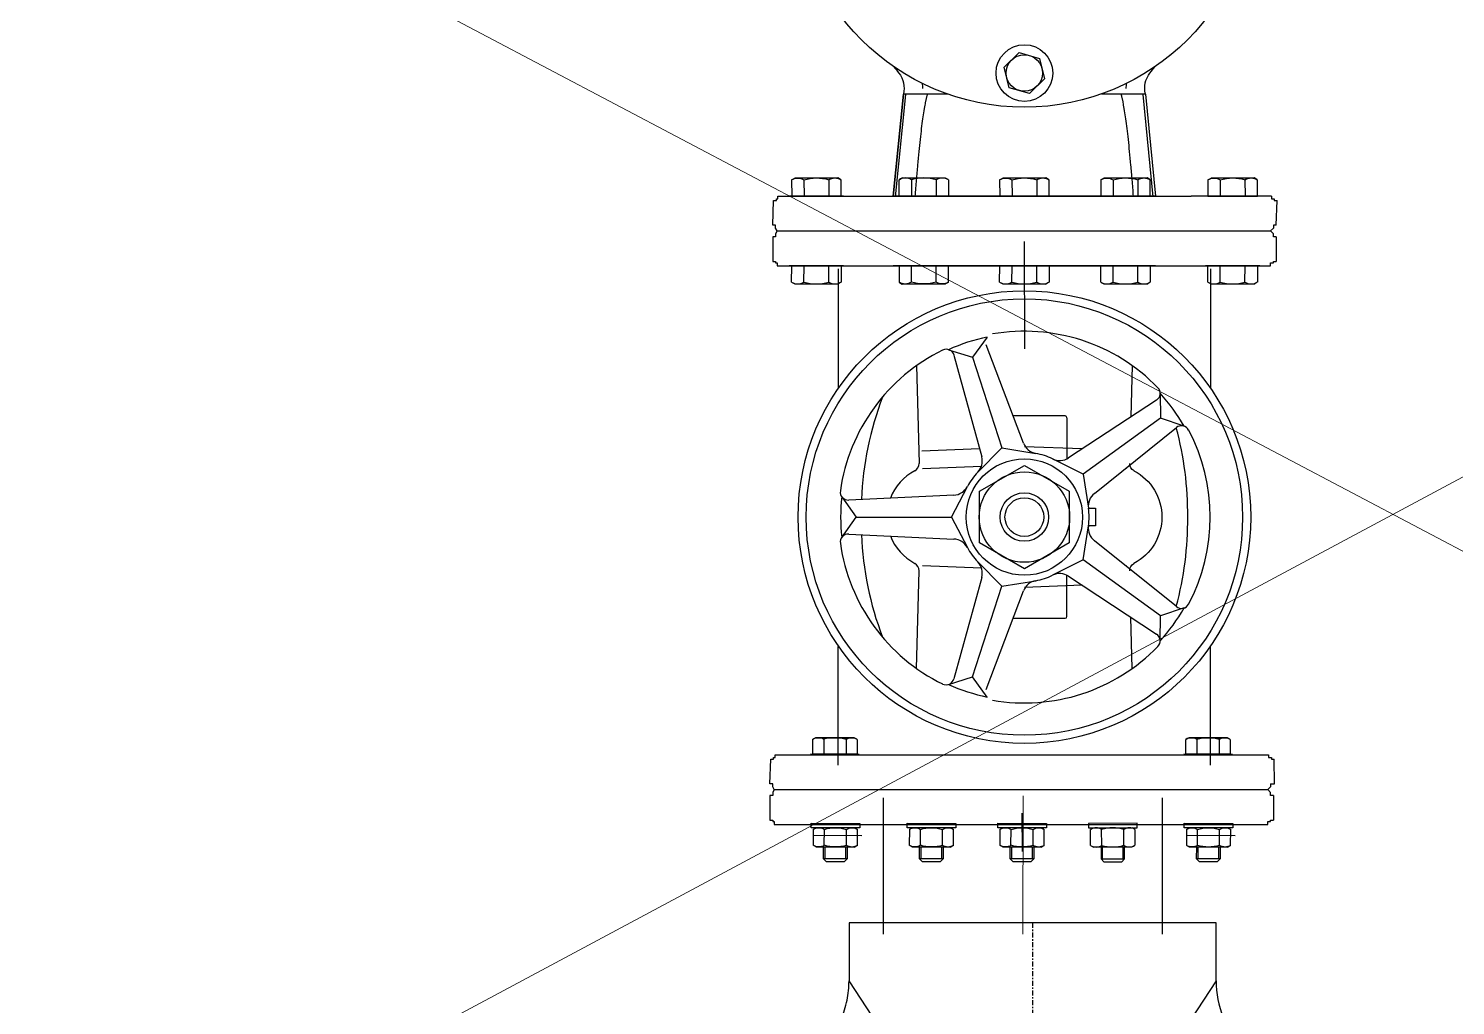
# Model space of a CAD drawing. Header units: millimetres. Extents: x -294625 to 2136527, y -251383 to 128331.
# Drawn here: x 1134692 to 1135276, y -217002 to -216602 of the extents above; entities that cross this region are included whole.
import ezdxf

# ---------------------------------------------------------------- set-up
doc = ezdxf.new("R2010")
doc.units = ezdxf.units.MM
doc.linetypes.add('CENTER', pattern=[3, 1.5, -0.5, 0.5, -0.5])
for name, color, linetype, lineweight in [('0-2', 253, 'Continuous', 18), ('ICE-BP', 4, 'Continuous', 25), ('N3-NOTE', 11, 'Continuous', 13)]:
    doc.layers.add(name, color=color, linetype=linetype, lineweight=lineweight)
doc.layers.add('H-N-FITTING-35', color=2, linetype='Continuous')
doc.layers.add('Wellding', color=1, linetype='Continuous')

# ---------------------------------------------------------------- blocks, each defined once
blk = doc.blocks.new('B-V')
at = {"ltscale": 10}
for p, q in [((-69.56, 92.75), (-69.56, 48.4)), ((69.56, 92.75), (69.56, 48.4)), ((-69.56, -92.75), (-69.56, -48.4)), ((69.56, -92.75), (69.56, -48.4))]:
    blk.add_line(p, q, dxfattribs=at)
for p, q in [((14.26, 64.38), (0.33, 27.59)), ((13.86, 67.25), (19.41, 59.74)), ((19.41, 59.74), (8.4, 25.85)), ((19.41, 59.74), (8.4, 25.85)), ((15.95, 22.52), (26.31, 60.46)), ((28.31, 62.55), (19.41, 59.74)), ((-40.28, 56.59), (-39.79, 37.42)), ((40.28, 56.59), (39.35, 20.06)), ((-50.74, 46.26), (-50.82, 36.92)), ((-16.49, 22.13), (-49.37, 43.71)), ((4.2, 37.8), (-15.25, 37.8)), ((-59.67, 33.96), (-50.82, 36.92)), ((-56.82, 33.45), (-26.14, 8.84)), ((-50.82, 36.92), (-21.99, 15.98)), ((-50.82, 36.92), (-21.99, 15.98)), ((-15.92, 37.14), (-15.92, 21.79)), ((-21.99, 15.98), (-10.54, 21.74)), ((-21.57, 25.46), (0, 26.3)), ((8.4, 25.85), (-4.25, 23.78)), ((8.4, 25.85), (17.42, 16.74)), ((-38.11, 18.16), (-37.77, 18.17)), ((-16.74, 9.66), (0, 19.33)), ((0, 19.33), (16.74, 9.66)), ((38.11, 18.16), (16.04, 19.02)), ((-21.99, 15.98), (-23.93, 3.31)), ((27.18, 0), (21.31, 11.39)), ((-16.74, -9.66), (-16.74, 9.66)), ((16.74, 9.66), (16.74, -9.66)), ((65.63, 6.34), (26.34, 8.21)), ((68.24, 7.6), (62.82, 0)), ((-26.53, 3.32), (-23.93, 3.32)), ((-26.53, -3.32), (-26.53, 3.32)), ((27.18, 0), (21.31, -11.39)), ((62.82, 0), (27.18, 0)), ((62.82, 0), (27.18, 0)), ((68.24, -7.6), (62.82, 0)), ((-23.93, -3.32), (-26.53, -3.32)), ((-21.99, -15.98), (-23.93, -3.31)), ((-26.14, -8.84), (-56.82, -33.45)), ((0, -19.33), (-16.74, -9.66)), ((16.74, -9.66), (0, -19.33)), ((26.34, -8.21), (65.63, -6.34)), ((-50.82, -36.92), (-21.99, -15.98)), ((-50.82, -36.92), (-21.99, -15.98)), ((-21.99, -15.98), (-10.54, -21.74)), ((-38.11, -18.16), (-37.77, -18.17)), ((8.4, -25.85), (17.42, -16.74)), ((38.11, -18.16), (16.04, -19.02)), ((40.28, -56.59), (39.35, -20.06)), ((-49.37, -43.71), (-16.49, -22.13)), ((-21.57, -25.46), (0, -26.3)), ((-15.92, -21.79), (-15.92, -37.14)), ((8.4, -25.85), (-4.25, -23.78)), ((19.41, -59.74), (8.4, -25.85)), ((19.41, -59.74), (8.4, -25.85)), ((26.31, -60.46), (15.95, -22.52)), ((38.37, -24.8), (16.8, -25.65)), ((0.33, -27.59), (14.26, -64.38)), ((-59.67, -33.96), (-50.82, -36.92)), ((-50.74, -46.26), (-50.82, -36.92)), ((-40.28, -56.59), (-39.79, -37.42)), ((-15.25, -37.8), (4.2, -37.8)), ((13.86, -67.25), (19.41, -59.74)), ((28.31, -62.55), (19.41, -59.74))]:
    blk.add_line(p, q)
for radius in [84.56, 81.54, 21.74, 16.91, 9.06, 7.25]:
    blk.add_circle((0, 0), radius)
for centre, radius, start, end in [((0, 0), 69.46, 80.0933, 135.9067), ((0, 0), 68.66, 65.6447, 78.3553), ((29.22, 59.67), 3.02, 63.9067, 164.7263), ((0, 0), 69.46, 8.0933, 63.9067), ((-47.72, 46.23), 3.02, 135.9067, 236.7263), ((0, 0), 68.66, 137.6447, 150.3553), ((-61.18, 1.41), 122.2, 2.4149, 20.8168), ((-15.25, 37.14), 0.663, 90, 180), ((0, 0), 69.46, 152.0933, 207.9067), ((-58.71, 31.1), 3.02, 51.2737, 152.0933), ((61.18, 1.41), 122.2, 164.8244, 180.6624), ((-5.31, 29.73), 6.04, 280.1361, 339.2737), ((-13.17, 27.17), 6.04, 236.7263, 295.8639), ((0, 0), 24.16, 100.1361, 115.8639), ((21.77, 20.93), 6.04, 164.7263, 223.8639), ((0, 0), 24.16, 28.1361, 43.8639), ((26.63, 14.24), 6.04, 208.1361, 267.2737), ((-29.92, 4.13), 6.04, 352.1361, 51.2737), ((65.78, 9.35), 3.02, 267.2737, 8.0933), ((0, 0), 68.66, 353.6447, 6.3553), ((61.18, -1.41), 122.2, 179.3376, 195.1756), ((0, 0), 24.16, 172.1361, 187.8639), ((-29.92, -4.13), 6.04, 308.7263, 7.8639), ((26.63, -14.24), 6.04, 92.7263, 151.8639), ((0, 0), 69.46, 296.0933, 351.9067), ((-61.18, -1.41), 122.2, 339.1832, 357.5851), ((65.78, -9.35), 3.02, 351.9067, 92.7263), ((0, 0), 24.16, 316.1361, 331.8639), ((-13.17, -27.17), 6.04, 64.1361, 123.2737), ((21.77, -20.93), 6.04, 136.1361, 195.2737), ((0, 0), 24.16, 244.1361, 259.8639), ((-5.31, -29.73), 6.04, 20.7263, 79.8639), ((-58.71, -31.1), 3.02, 207.9067, 308.7263), ((0, 0), 68.66, 209.6447, 222.3553), ((-15.25, -37.14), 0.663, 180, 270), ((-47.72, -46.23), 3.02, 123.2737, 224.0933), ((0, 0), 69.46, 224.0933, 279.9067), ((0, 0), 68.66, 281.6447, 294.3553), ((29.22, -59.67), 3.02, 195.2737, 296.0933)]:
    blk.add_arc(centre, radius, start, end)
at = {"extrusion": (0, 0, -1)}
for centre, major_axis, start_param, end_param in [((-31.81, 0), (-13.84, 13.84), 4.413125, 6.582449), ((-42.37, 19.98), (-2.14, 2.14), 2.330584, 3.440857), ((-42.37, -19.98), (2.14, 2.14), -0.299264, 0.811008)]:
    blk.add_ellipse(centre, major_axis=major_axis, ratio=1, start_param=start_param, end_param=end_param, dxfattribs=at)
for centre, major_axis, start_param, end_param in [((42.37, 19.98), (2.14, 2.14), 2.330584, 3.440857), ((31.81, 0), (-13.84, 13.84), 4.296905, 5.011653), ((31.81, 0), (13.84, 13.84), 4.413125, 5.127873), ((42.37, -19.98), (-2.14, 2.14), -0.299264, 0.811008)]:
    blk.add_ellipse(centre, major_axis=major_axis, ratio=1, start_param=start_param, end_param=end_param)
blk = doc.blocks.new('NUT')
at = {"linetype": 'Continuous'}
for p, q in [((-14.7, 12.08), (-13.1, 13)), ((-7.51, 1.11), (-7.51, 11.89)), ((7.51, 1.11), (7.51, 11.89)), ((14.7, 12.08), (13.1, 13)), ((-14.7, 0.92), (-13.1, 0)), ((14.7, 0.92), (13.1, 0))]:
    blk.add_line(p, q, dxfattribs=at)
blk.add_lwpolyline([(-16.5, 16), (-16.5, 13), (16.5, 13), (16.5, 16)], close=True)
for points in [[(-15, 1.11), (-15, 11.89)], [(-13.1, 13), (13.1, 13)], [(15, 11.89), (15, 1.11)], [(-13.1, 0), (13.1, 0)], [(13.1, 0), (-13.1, 0)]]:
    blk.add_lwpolyline(points, dxfattribs=at)
for centre, radius, start, end in [((-11.25, 6.1), 6.9, 57.08669, 122.91331), ((0, -13), 26, 73.22135, 106.77865), ((11.25, 6.1), 6.9, 57.08669, 122.91331), ((-11.25, 6.9), 6.9, 237.08669, 302.91331), ((0, 26), 26, 253.22135, 286.77865), ((11.25, 6.9), 6.9, 237.08669, 302.91331)]:
    blk.add_arc(centre, radius, start, end, dxfattribs=at)
blk = doc.blocks.new('Tee - 100 x100 - 1')
at = {"color": 8, "linetype": 'CENTER'}
for p, q in [((0, 105), (0, -57)), ((-105, 0), (105, 0))]:
    blk.add_line(p, q, dxfattribs=at)
for points in [[(57, 87), (57, 105), (-57, 105), (-57, 87)], [(-87, 57), (-105, 57), (-105, -57), (105, -57), (105, 57), (87, 57)]]:
    blk.add_lwpolyline(points)
at = {"color": 8}
for points in [[(0, 0), (-57, 87)], [(57, 87), (0, 0)], [(-87, 57), (0, 0)], [(0, 0), (87, 57)]]:
    blk.add_lwpolyline(points, dxfattribs=at)
for points in [[(-87, 57), (-83.15, 57), (-79.33, 57.74), (-72.14, 60.65), (-68.84, 62.8), (-63.25, 68.26), (-61.01, 71.51), (-58.64, 77), (-58.02, 78.98), (-57.2, 82.98), (-57, 84.99), (-57, 87)], [(57, 87), (57, 83.15), (57.74, 79.33), (60.65, 72.14), (62.8, 68.84), (68.26, 63.25), (71.51, 61.01), (77, 58.64), (78.98, 58.02), (82.98, 57.2), (84.99, 57), (87, 57)]]:
    blk.add_open_spline(points, degree=3, knots=[0.1639, 0.1639, 0.1639, 0.1639, 11.719334, 11.719334, 23.438668, 23.438668, 35.158003, 35.158003, 41.365518, 41.365518, 47.409143, 47.409143, 47.409143, 47.409143])

msp = doc.modelspace()

# ---------------------------------------------------------------- linework, layer by layer
at = {"layer": '0-2'}
msp.add_line((1135098.86, -216972.62, 14.18), (1135098.94, -216916.04, 0.01), dxfattribs=at)
at = {"layer": 'H-N-FITTING-35', "ltscale": 1000}
for p, q in [((1135091.16, -216618.31, 0.55), (1135097.33, -216612.31, 0.55)), ((1135097.33, -216612.31, 0.55), (1135105.61, -216614.65, 0.55)), ((1135105.61, -216614.65, 0.55), (1135107.72, -216622.99, 0.55)), ((1135158.96, -216613.67, 6.91), (1135158.96, -216613.45, 6.91)), ((1135093.28, -216626.65, 0.55), (1135091.16, -216618.31, 0.55)), ((1135107.72, -216622.99, 0.55), (1135101.56, -216628.99, 0.55)), ((1135101.56, -216628.99, 0.55), (1135093.28, -216626.65, 0.55)), ((1135045.84, -216670.95, 0.55), (1135049.97, -216629.22, 0.55)), ((1135049.97, -216629.22, 0.55), (1135045.84, -216670.95, 0.55)), ((1135046.8, -216671.19, 0.55), (1135050.93, -216629.46, 0.55)), ((1135067.99, -216629.22, 0.55), (1135049.97, -216629.22, 0.55)), ((1135148.91, -216629.22, 0.55), (1135130.9, -216629.22, 0.55)), ((1135152.08, -216671.19, 0.55), (1135147.95, -216629.46, 0.55)), ((1135148.91, -216629.22, 0.55), (1135153.04, -216670.95, 0.55)), ((1135004.52, -216664.19, 1.44), (1135005.59, -216663.56, 1.44)), ((1135023.24, -216663.52, 1.44), (1135005.59, -216663.56, 1.44)), ((1135005.59, -216663.56, 1.44), (1135023.24, -216663.52, 1.44)), ((1135024.32, -216664.14, 1.44), (1135023.24, -216663.52, 1.44)), ((1135048.43, -216664.13, 1.44), (1135049.51, -216663.51, 1.44)), ((1135049.51, -216663.51, 1.44), (1135067.16, -216663.56, 1.44)), ((1135067.16, -216663.56, 1.44), (1135049.51, -216663.51, 1.44)), ((1135068.23, -216664.18, 1.44), (1135067.16, -216663.56, 1.44)), ((1135089.52, -216664.19, 1.44), (1135090.6, -216663.56, 1.44)), ((1135108.24, -216663.52, 1.44), (1135090.6, -216663.56, 1.44)), ((1135090.6, -216663.56, 1.44), (1135108.24, -216663.52, 1.44)), ((1135109.32, -216664.14, 1.44), (1135108.24, -216663.52, 1.44)), ((1135130.84, -216664.19, 1.44), (1135131.92, -216663.56, 1.44)), ((1135149.56, -216663.52, 1.44), (1135131.92, -216663.56, 1.44)), ((1135131.92, -216663.56, 1.44), (1135149.56, -216663.52, 1.44)), ((1135150.64, -216664.14, 1.44), (1135149.56, -216663.52, 1.44)), ((1135174.64, -216664.19, 1.44), (1135175.72, -216663.56, 1.44)), ((1135193.37, -216663.52, 1.44), (1135175.72, -216663.56, 1.44)), ((1135175.72, -216663.56, 1.44), (1135193.37, -216663.52, 1.44)), ((1135194.45, -216664.14, 1.44), (1135193.37, -216663.52, 1.44)), ((1135009.36, -216664.3, 1.44), (1135009.38, -216670.96, 1.44)), ((1135019.47, -216664.27, 1.44), (1135019.49, -216670.94, 1.44)), ((1135053.28, -216664.27, 1.44), (1135053.26, -216670.93, 1.44)), ((1135063.39, -216664.29, 1.44), (1135063.37, -216670.96, 1.44)), ((1135094.37, -216664.3, 1.44), (1135094.38, -216670.96, 1.44)), ((1135104.48, -216664.27, 1.44), (1135104.49, -216670.94, 1.44)), ((1135135.69, -216664.3, 1.44), (1135135.7, -216670.96, 1.44)), ((1135145.79, -216664.27, 1.44), (1135145.81, -216670.94, 1.44)), ((1135179.49, -216664.3, 1.44), (1135179.51, -216670.96, 1.44)), ((1135189.6, -216664.27, 1.44), (1135189.62, -216670.94, 1.44)), ((1135025.55, -216670.92, 1.44), (1135003.32, -216670.98, 1.44)), ((1135153.04, -216670.95, 0.55), (1135045.84, -216670.95, 0.55)), ((1135047.2, -216670.91, 1.44), (1135069.43, -216670.97, 1.44)), ((1135110.55, -216670.92, 1.44), (1135088.33, -216670.98, 1.44)), ((1135151.87, -216670.92, 1.44), (1135129.64, -216670.98, 1.44)), ((1135195.67, -216670.92, 1.44), (1135173.45, -216670.98, 1.44)), ((1135099.31, -216689.56, 0.55), (1135099.48, -216733.35, 0.55)), ((1135025.55, -216699.48, 1.44), (1135003.32, -216699.42, 1.44)), ((1135009.36, -216706.1, 1.44), (1135009.38, -216699.44, 1.44)), ((1135019.47, -216706.13, 1.44), (1135019.49, -216699.46, 1.44)), ((1135153.04, -216699.45, 0.55), (1135045.84, -216699.45, 0.55)), ((1135047.2, -216699.48, 1.44), (1135069.43, -216699.43, 1.44)), ((1135053.28, -216706.13, 1.44), (1135053.26, -216699.47, 1.44)), ((1135063.39, -216706.11, 1.44), (1135063.37, -216699.44, 1.44)), ((1135110.55, -216699.48, 1.44), (1135088.33, -216699.42, 1.44)), ((1135094.37, -216706.1, 1.44), (1135094.38, -216699.44, 1.44)), ((1135104.48, -216706.13, 1.44), (1135104.49, -216699.46, 1.44)), ((1135151.87, -216699.48, 1.44), (1135129.64, -216699.42, 1.44)), ((1135135.69, -216706.1, 1.44), (1135135.7, -216699.44, 1.44)), ((1135145.79, -216706.13, 1.44), (1135145.81, -216699.46, 1.44)), ((1135195.67, -216699.48, 1.44), (1135173.45, -216699.42, 1.44)), ((1135179.49, -216706.1, 1.44), (1135179.51, -216699.44, 1.44)), ((1135189.6, -216706.13, 1.44), (1135189.62, -216699.46, 1.44)), ((1135004.52, -216706.21, 1.44), (1135005.59, -216706.84, 1.44)), ((1135023.24, -216706.88, 1.44), (1135005.59, -216706.84, 1.44)), ((1135005.59, -216706.84, 1.44), (1135023.24, -216706.88, 1.44)), ((1135024.32, -216706.26, 1.44), (1135023.24, -216706.88, 1.44)), ((1135048.43, -216706.27, 1.44), (1135049.51, -216706.89, 1.44)), ((1135049.51, -216706.89, 1.44), (1135067.16, -216706.84, 1.44)), ((1135067.16, -216706.84, 1.44), (1135049.51, -216706.89, 1.44)), ((1135068.23, -216706.22, 1.44), (1135067.16, -216706.84, 1.44)), ((1135089.52, -216706.21, 1.44), (1135090.6, -216706.84, 1.44)), ((1135108.24, -216706.88, 1.44), (1135090.6, -216706.84, 1.44)), ((1135090.6, -216706.84, 1.44), (1135108.24, -216706.88, 1.44)), ((1135109.32, -216706.26, 1.44), (1135108.24, -216706.88, 1.44)), ((1135130.84, -216706.21, 1.44), (1135131.92, -216706.84, 1.44)), ((1135149.56, -216706.88, 1.44), (1135131.92, -216706.84, 1.44)), ((1135131.92, -216706.84, 1.44), (1135149.56, -216706.88, 1.44)), ((1135150.64, -216706.26, 1.44), (1135149.56, -216706.88, 1.44)), ((1135174.64, -216706.21, 1.44), (1135175.72, -216706.84, 1.44)), ((1135193.37, -216706.88, 1.44), (1135175.72, -216706.84, 1.44)), ((1135175.72, -216706.84, 1.44), (1135193.37, -216706.88, 1.44)), ((1135194.45, -216706.26, 1.44), (1135193.37, -216706.88, 1.44)), ((1135013.15, -216892.85, -1.95), (1135014.12, -216892.29, -1.95)), ((1135014.12, -216892.29, -1.95), (1135029.93, -216892.34, -1.95)), ((1135029.93, -216892.34, -1.95), (1135014.12, -216892.29, -1.95)), ((1135017.49, -216892.97, -1.95), (1135017.48, -216898.94, -1.95)), ((1135026.55, -216893, -1.95), (1135026.54, -216898.97, -1.95)), ((1135030.9, -216892.9, -1.95), (1135029.93, -216892.34, -1.95)), ((1135165.64, -216892.87, -1.95), (1135166.61, -216892.31, -1.95)), ((1135166.61, -216892.31, -1.95), (1135182.42, -216892.35, -1.95)), ((1135182.42, -216892.35, -1.95), (1135166.61, -216892.31, -1.95)), ((1135169.98, -216892.99, -1.95), (1135169.97, -216898.96, -1.95)), ((1135179.04, -216893.01, -1.95), (1135179.03, -216898.98, -1.95)), ((1135183.39, -216892.91, -1.95), (1135182.42, -216892.35, -1.95)), ((1135012.05, -216898.93, -1.95), (1135031.97, -216898.98, -1.95)), ((1135164.54, -216898.95, -1.95), (1135184.46, -216899, -1.95)), ((1135098.43, -216923.12, -1.95), (1135098.48, -216938.86, -1.95)), ((1135013.12, -216932.18, 0.83), (1135033.04, -216932.23, 0.83)), ((1135165.61, -216932.19, 0.83), (1135185.53, -216932.24, 0.83))]:
    msp.add_line(p, q, dxfattribs=at)
for points, elevation in [([(1135004.31, -216664.31), (1135004.33, -216670.97)], 1.44), ([(1135024.54, -216670.92), (1135024.52, -216664.26)], 1.44), ([(1135048.21, -216670.92), (1135048.23, -216664.25)], 1.44), ([(1135068.43, -216664.31), (1135068.42, -216670.97)], 1.44), ([(1135089.32, -216664.31), (1135089.34, -216670.97)], 1.44), ([(1135109.54, -216670.92), (1135109.52, -216664.26)], 1.44), ([(1135130.64, -216664.31), (1135130.65, -216670.97)], 1.44), ([(1135150.86, -216670.92), (1135150.84, -216664.26)], 1.44), ([(1135174.44, -216664.31), (1135174.46, -216670.97)], 1.44), ([(1135194.66, -216670.92), (1135194.65, -216664.26)], 1.44), ([(1134996.61, -216682.86), (1134996.94, -216672.7)], 0.83), ([(1134996.61, -216682.86), (1134996.94, -216672.7)], 0.83), ([(1134996.61, -216682.86), (1134996.94, -216672.7)], 0.83), ([(1134996.94, -216672.7), (1134996.94, -216672.7)], 0.83), ([(1134996.94, -216672.7), (1134998.11, -216672.7)], 0.83), ([(1134998.11, -216672.7), (1134998.11, -216672.12)], 0.83), ([(1134998.11, -216672.12), (1134998.11, -216672.12)], 0.83), ([(1134998.11, -216672.12), (1134998.11, -216672.12)], 0.83), ([(1134998.11, -216672.12), (1134998.11, -216672.12)], 0.83), ([(1134998.11, -216672.12), (1134998.7, -216672.12)], 0.83), ([(1134998.7, -216672.12), (1134998.7, -216670.95)], 0.83), ([(1134998.7, -216670.95), (1134998.7, -216670.95)], 0.83), ([(1134998.7, -216670.95), (1135033.19, -216670.95)], 0.83), ([(1134998.7, -216670.95), (1135033.19, -216670.95)], 0.83), ([(1134998.7, -216670.95), (1135167.66, -216670.95)], 0.83), ([(1135004.33, -216670.97), (1135024.54, -216670.92)], 1.44), ([(1135068.42, -216670.97), (1135048.21, -216670.92)], 1.44), ([(1135089.34, -216670.97), (1135109.54, -216670.92)], 1.44), ([(1135130.65, -216670.97), (1135150.86, -216670.92)], 1.44), ([(1135200.4, -216670.95), (1135167.66, -216670.95)], 0.83), ([(1135200.4, -216670.95), (1135167.66, -216670.95)], 0.83), ([(1135200.4, -216670.95), (1135167.66, -216670.95)], 0.83), ([(1135174.46, -216670.97), (1135194.66, -216670.92)], 1.44), ([(1135200.4, -216670.95), (1135200.4, -216670.95)], 0.83), ([(1135200.4, -216670.95), (1135200.4, -216670.95)], 0.83), ([(1135200.4, -216670.95), (1135200.4, -216672.12)], 0.83), ([(1135200.4, -216672.12), (1135201.56, -216672.12)], 0.83), ([(1135201.56, -216672.12), (1135201.56, -216672.12)], 0.83), ([(1135201.56, -216672.12), (1135201.56, -216672.12)], 0.83), ([(1135201.56, -216672.12), (1135201.56, -216672.12)], 0.83), ([(1135201.56, -216672.12), (1135201.56, -216672.7)], 0.83), ([(1135201.56, -216672.7), (1135202.73, -216672.7)], 0.83), ([(1135202.4, -216682.86), (1135202.73, -216672.7)], 0.83), ([(1135202.4, -216682.86), (1135202.73, -216672.7)], 0.83), ([(1135202.4, -216682.86), (1135202.73, -216672.7)], 0.83), ([(1134996.61, -216682.86), (1134996.61, -216682.28)], 0.83), ([(1134997.78, -216682.86), (1134996.61, -216682.86)], 0.83), ([(1134996.61, -216682.86), (1134996.61, -216682.86)], 0.83), ([(1134997.78, -216684.03), (1134997.78, -216682.86)], 0.83), ([(1134997.78, -216682.86), (1134997.78, -216682.86)], 0.83), ([(1134998.36, -216685.2), (1134997.78, -216684.03)], 0.83), ([(1134997.78, -216684.03), (1134997.78, -216684.03)], 0.83), ([(1134997.78, -216684.03), (1134997.78, -216684.03)], 0.83), ([(1134998.36, -216685.2), (1134997.78, -216686.37)], 0.83), ([(1134997.78, -216686.37), (1134997.78, -216686.37)], 0.83), ([(1134997.78, -216686.37), (1134997.78, -216686.37)], 0.83), ([(1134997.78, -216686.37), (1134997.78, -216687.54)], 0.83), ([(1134998.36, -216685.2), (1134998.36, -216685.2)], 0.83), ([(1134998.36, -216685.2), (1134998.36, -216685.2)], 0.83), ([(1134998.36, -216685.2), (1135200.06, -216685.2)], 0.83), ([(1134998.36, -216685.2), (1135200.06, -216685.2)], 0.83), ([(1134998.36, -216685.2), (1135200.06, -216685.2)], 0.83), ([(1134998.36, -216685.2), (1134998.36, -216685.2)], 0.83), ([(1134998.36, -216685.2), (1134998.36, -216685.2)], 0.83), ([(1134998.36, -216685.2), (1135200.06, -216685.2)], 0.83), ([(1134998.36, -216685.2), (1135200.06, -216685.2)], 0.83), ([(1134998.36, -216685.2), (1135200.06, -216685.2)], 0.83), ([(1135201.23, -216684.03), (1135200.06, -216685.2)], 0.83), ([(1135201.23, -216686.37), (1135200.06, -216685.2)], 0.83), ([(1135200.06, -216685.2), (1135200.06, -216685.2)], 0.83), ([(1135200.06, -216685.2), (1135200.06, -216685.2)], 0.83), ([(1135202.4, -216682.86), (1135201.23, -216682.86)], 0.83), ([(1135201.23, -216682.86), (1135201.23, -216684.03)], 0.83), ([(1135201.23, -216684.03), (1135201.23, -216684.03)], 0.83), ([(1135201.23, -216684.03), (1135201.23, -216684.03)], 0.83), ([(1135201.23, -216684.03), (1135201.23, -216684.03)], 0.83), ([(1135201.23, -216687.54), (1135201.23, -216686.37)], 0.83), ([(1135201.23, -216686.37), (1135201.23, -216686.37)], 0.83), ([(1135201.23, -216686.37), (1135201.23, -216686.37)], 0.83), ([(1135201.23, -216686.37), (1135201.23, -216686.37)], 0.83), ([(1135202.4, -216682.86), (1135202.4, -216682.86)], 0.83), ([(1135202.4, -216682.86), (1135202.4, -216682.86)], 0.83), ([(1134996.61, -216687.54), (1134996.61, -216697.68)], 0.83), ([(1134996.61, -216687.54), (1134996.61, -216697.68)], 0.83), ([(1134996.61, -216687.54), (1134996.61, -216697.68)], 0.83), ([(1134997.78, -216687.54), (1134996.61, -216687.54)], 0.83), ([(1134996.61, -216687.54), (1134996.61, -216687.54)], 0.83), ([(1134996.61, -216687.54), (1134996.61, -216688.12)], 0.83), ([(1134997.78, -216687.54), (1134997.78, -216687.54)], 0.83), ([(1135202.4, -216687.54), (1135201.23, -216687.54)], 0.83), ([(1135202.4, -216687.54), (1135202.4, -216697.68)], 0.83), ([(1135202.4, -216687.54), (1135202.4, -216697.68)], 0.83), ([(1135202.4, -216687.54), (1135202.4, -216697.68)], 0.83), ([(1135202.4, -216687.54), (1135202.4, -216687.54)], 0.83), ([(1135202.4, -216687.54), (1135202.4, -216687.54)], 0.83), ([(1134996.61, -216697.68), (1134996.61, -216697.68)], 0.83), ([(1134996.61, -216697.68), (1134997.78, -216697.68)], 0.83), ([(1134997.78, -216697.68), (1134997.78, -216698.27)], 0.83), ([(1134997.78, -216698.27), (1134997.78, -216698.27)], 0.83), ([(1134997.78, -216698.27), (1134997.78, -216698.27)], 0.83), ([(1134997.78, -216698.27), (1134997.78, -216698.27)], 0.83), ([(1134997.78, -216698.27), (1134998.36, -216698.27)], 0.83), ([(1134998.36, -216698.27), (1134998.36, -216699.44)], 0.83), ([(1135200.06, -216699.44), (1135200.06, -216698.27)], 0.83), ([(1135200.06, -216698.27), (1135201.23, -216698.27)], 0.83), ([(1135201.23, -216698.27), (1135201.23, -216697.68)], 0.83), ([(1135201.23, -216697.68), (1135202.4, -216697.68)], 0.83), ([(1135201.23, -216698.27), (1135201.23, -216698.27)], 0.83), ([(1135201.23, -216698.27), (1135201.23, -216698.27)], 0.83), ([(1135201.23, -216698.27), (1135201.23, -216698.27)], 0.83), ([(1134998.36, -216699.44), (1134998.36, -216699.44)], 0.83), ([(1134998.36, -216699.44), (1135032.86, -216699.44)], 0.83), ([(1134998.36, -216699.44), (1135200.06, -216699.44)], 0.83), ([(1135004.31, -216706.09), (1135004.33, -216699.43)], 1.44), ([(1135004.33, -216699.43), (1135024.54, -216699.48)], 1.44), ([(1135024.54, -216699.48), (1135024.52, -216706.14)], 1.44), ([(1135068.42, -216699.43), (1135048.21, -216699.48)], 1.44), ([(1135048.21, -216699.48), (1135048.23, -216706.14)], 1.44), ([(1135068.43, -216706.09), (1135068.42, -216699.43)], 1.44), ([(1135089.32, -216706.09), (1135089.34, -216699.43)], 1.44), ([(1135089.34, -216699.43), (1135109.54, -216699.48)], 1.44), ([(1135109.54, -216699.48), (1135109.52, -216706.14)], 1.44), ([(1135130.64, -216706.09), (1135130.65, -216699.43)], 1.44), ([(1135130.65, -216699.43), (1135150.86, -216699.48)], 1.44), ([(1135150.86, -216699.48), (1135150.84, -216706.14)], 1.44), ([(1135174.44, -216706.09), (1135174.46, -216699.43)], 1.44), ([(1135174.46, -216699.43), (1135194.66, -216699.48)], 1.44), ([(1135194.66, -216699.48), (1135194.65, -216706.14)], 1.44), ([(1135200.06, -216699.44), (1135200.06, -216699.44)], 0.83), ([(1135200.06, -216699.44), (1135200.06, -216699.44)], 0.83), ([(1135012.95, -216898.93), (1135012.97, -216892.96)], -1.95), ([(1135031.08, -216893.01), (1135031.06, -216898.98)], -1.95), ([(1135165.44, -216898.95), (1135165.46, -216892.98)], -1.95), ([(1135183.57, -216893.02), (1135183.55, -216899)], -1.95), ([(1134995.45, -216911.2), (1134995.78, -216901.04)], -2.57), ([(1134995.45, -216911.2), (1134995.78, -216901.04)], -2.57), ([(1134995.45, -216911.2), (1134995.78, -216901.04)], -2.57), ([(1134995.78, -216901.04), (1134995.78, -216901.04)], -2.57), ([(1134995.78, -216901.04), (1134996.95, -216901.04)], -2.57), ([(1134996.95, -216901.04), (1134996.95, -216900.46)], -2.57), ([(1134996.95, -216900.46), (1134996.95, -216900.46)], -2.57), ([(1134996.95, -216900.46), (1134996.95, -216900.46)], -2.57), ([(1134996.95, -216900.46), (1134996.95, -216900.46)], -2.57), ([(1134996.95, -216900.46), (1134997.54, -216900.46)], -2.57), ([(1134997.54, -216900.46), (1134997.54, -216899.29)], -2.57), ([(1134997.54, -216899.29), (1134997.54, -216899.29)], -2.57), ([(1134997.54, -216899.29), (1135199.24, -216899.29), (1135199.24, -216900.46)], -2.57), ([(1135031.06, -216898.98), (1135012.95, -216898.93)], -1.95), ([(1135183.55, -216899), (1135165.44, -216898.95)], -1.95), ([(1135199.24, -216899.29), (1135199.24, -216899.29)], -2.57), ([(1135199.24, -216899.29), (1135199.24, -216899.29)], -2.57), ([(1135199.24, -216900.46), (1135200.41, -216900.46)], -2.57), ([(1135200.07, -216911.2), (1135201.65, -216911.2), (1135201.57, -216901.04)], -2.57), ([(1135200.41, -216900.46), (1135200.41, -216900.46)], -2.57), ([(1135200.41, -216900.46), (1135200.41, -216900.46)], -2.57), ([(1135200.41, -216900.46), (1135200.41, -216900.46)], -2.57), ([(1135200.41, -216900.46), (1135200.41, -216901.04)], -2.57), ([(1135200.41, -216901.04), (1135201.57, -216901.04)], -2.57), ([(1134995.45, -216911.2), (1134995.45, -216910.61)], -2.57), ([(1134996.62, -216911.2), (1134995.45, -216911.2)], -2.57), ([(1134995.45, -216911.2), (1134995.45, -216911.2)], -2.57), ([(1134996.62, -216912.37), (1134996.62, -216911.2)], -2.57), ([(1134996.62, -216911.2), (1134996.62, -216911.2)], -2.57), ([(1134997.2, -216913.54), (1134996.62, -216912.37)], -2.57), ([(1134996.62, -216912.37), (1134996.62, -216912.37)], -2.57), ([(1134996.62, -216912.37), (1134996.62, -216912.37)], -2.57), ([(1134997.2, -216913.54), (1134996.62, -216914.71)], -2.57), ([(1134997.2, -216913.54), (1134997.2, -216913.54)], -2.57), ([(1134997.2, -216913.54), (1134997.2, -216913.54)], -2.57), ([(1134997.2, -216913.54), (1135198.9, -216913.54)], -2.57), ([(1134997.2, -216913.54), (1135198.9, -216913.54)], -2.57), ([(1134997.2, -216913.54), (1135198.9, -216913.54)], -2.57), ([(1134997.2, -216913.54), (1134997.2, -216913.54)], -2.57), ([(1134997.2, -216913.54), (1134997.2, -216913.54)], -2.57), ([(1134997.2, -216913.54), (1135198.9, -216913.54)], -2.57), ([(1134997.2, -216913.54), (1135198.9, -216913.54)], -2.57), ([(1134997.2, -216913.54), (1135198.9, -216913.54)], -2.57), ([(1135200.07, -216912.37), (1135198.9, -216913.54)], -2.57), ([(1135200.07, -216914.71), (1135198.9, -216913.54)], -2.57), ([(1135198.9, -216913.54), (1135198.9, -216913.54)], -2.57), ([(1135198.9, -216913.54), (1135198.9, -216913.54)], -2.57), ([(1135200.07, -216911.2), (1135200.07, -216912.37)], -2.57), ([(1135200.07, -216912.37), (1135200.07, -216912.37)], -2.57), ([(1135200.07, -216912.37), (1135200.07, -216912.37)], -2.57), ([(1135200.07, -216912.37), (1135200.07, -216912.37)], -2.57), ([(1135201.24, -216911.2), (1135201.24, -216911.2)], -2.57), ([(1135201.24, -216911.2), (1135201.24, -216911.2)], -2.57), ([(1134995.45, -216915.88), (1134995.45, -216926.02)], -2.57), ([(1134995.45, -216915.88), (1134995.45, -216926.02)], -2.57), ([(1134995.45, -216915.88), (1134995.45, -216926.02)], -2.57), ([(1134996.62, -216915.88), (1134995.45, -216915.88)], -2.57), ([(1134995.45, -216915.88), (1134995.45, -216915.88)], -2.57), ([(1134995.45, -216915.88), (1134995.45, -216916.46)], -2.57), ([(1134996.62, -216914.71), (1134996.62, -216914.71)], -2.57), ([(1134996.62, -216914.71), (1134996.62, -216914.71)], -2.57), ([(1134996.62, -216914.71), (1134996.62, -216915.88)], -2.57), ([(1134996.62, -216915.88), (1134996.62, -216915.88)], -2.57), ([(1135200.07, -216915.88), (1135200.07, -216914.71)], -2.57), ([(1135200.07, -216914.71), (1135200.07, -216914.71)], -2.57), ([(1135200.07, -216914.71), (1135200.07, -216914.71)], -2.57), ([(1135200.07, -216914.71), (1135200.07, -216914.71)], -2.57), ([(1135201.24, -216915.88), (1135200.07, -216915.88)], -2.57), ([(1135201.24, -216915.88), (1135201.24, -216926.02)], -2.57), ([(1135201.24, -216915.88), (1135201.24, -216926.02)], -2.57), ([(1135201.24, -216915.88), (1135201.24, -216915.88)], -2.57), ([(1135201.24, -216915.88), (1135201.24, -216915.88)], -2.57), ([(1134995.45, -216926.02), (1134995.45, -216926.02)], -2.57), ([(1134995.45, -216926.02), (1134996.62, -216926.02)], -2.57), ([(1134996.62, -216926.02), (1134996.62, -216926.61)], -2.57), ([(1135200.07, -216926.61), (1135200.07, -216926.02)], -2.57), ([(1135200.07, -216926.02), (1135201.24, -216926.02)], -2.57), ([(1134996.62, -216926.61), (1134996.62, -216926.61)], -2.57), ([(1134996.62, -216926.61), (1134996.62, -216926.61)], -2.57), ([(1134996.62, -216926.61), (1134996.62, -216926.61)], -2.57), ([(1134996.62, -216926.61), (1134997.2, -216926.61)], -2.57), ([(1134997.2, -216926.61), (1134997.2, -216927.77)], -2.57), ([(1134997.2, -216927.77), (1135198.9, -216927.77), (1135198.9, -216926.61)], -2.57), ([(1134997.2, -216927.77), (1134997.2, -216927.77)], -2.57), ([(1135198.9, -216926.61), (1135200.07, -216926.61)], -2.57), ([(1135198.9, -216927.77), (1135198.9, -216927.77)], -2.57), ([(1135198.9, -216927.77), (1135198.9, -216927.77)], -2.57), ([(1135200.07, -216926.61), (1135200.07, -216926.61)], -2.57), ([(1135200.07, -216926.61), (1135200.07, -216926.61)], -2.57), ([(1135200.07, -216926.61), (1135200.07, -216926.61)], -2.57), ([(1135017.96, -216941.78), (1135017.97, -216936.95)], -1.95), ([(1135026.41, -216941.8), (1135026.42, -216936.97)], -1.95), ([(1135057.22, -216941.78), (1135057.23, -216936.95)], -1.95), ([(1135065.67, -216941.8), (1135065.68, -216936.97)], -1.95), ([(1135094.25, -216941.78), (1135094.27, -216936.96)], -1.95), ([(1135102.71, -216941.81), (1135102.72, -216936.98)], -1.95), ([(1135131.36, -216941.81), (1135131.35, -216936.98)], -1.95), ([(1135139.81, -216941.79), (1135139.8, -216936.96)], -1.95), ([(1135170.45, -216941.79), (1135170.46, -216936.96)], -1.95), ([(1135178.9, -216941.82), (1135178.91, -216936.99)], -1.95), ([(1135027.01, -216941.8), (1135017.35, -216941.77)], -1.95), ([(1135066.28, -216941.8), (1135056.62, -216941.78)], -1.95), ([(1135103.31, -216941.81), (1135093.65, -216941.78)], -1.95), ([(1135130.76, -216941.81), (1135140.42, -216941.78)], -1.95), ([(1135179.5, -216941.82), (1135169.84, -216941.79)], -1.95)]:
    msp.add_lwpolyline(points, dxfattribs=dict(at, elevation=elevation))
at = {"layer": 'H-N-FITTING-35', "ltscale": 1000, "elevation": -1.95}
for points in [[(1135027.03, -216936.97), (1135027.01, -216941.8), (1135025.8, -216943), (1135018.56, -216942.99), (1135017.35, -216941.77), (1135017.37, -216936.95)], [(1135066.29, -216936.97), (1135066.28, -216941.8), (1135065.06, -216943.01), (1135057.82, -216942.99), (1135056.62, -216941.78), (1135056.63, -216936.95)], [(1135103.32, -216936.98), (1135103.31, -216941.81), (1135102.1, -216943.01), (1135094.85, -216942.99), (1135093.65, -216941.78), (1135093.66, -216936.95)], [(1135130.75, -216936.98), (1135130.76, -216941.81), (1135131.97, -216943.01), (1135139.21, -216942.99), (1135140.42, -216941.78), (1135140.4, -216936.95)], [(1135179.51, -216936.99), (1135179.5, -216941.82), (1135178.29, -216943.02), (1135171.05, -216943), (1135169.84, -216941.79), (1135169.85, -216936.96)]]:
    msp.add_lwpolyline(points, close=True, dxfattribs=at)
at = {"layer": 'H-N-FITTING-35', "ltscale": 1000}
for centre, radius in [((1135099.44, -216540.42, 0.55), 94.21), ((1135099.44, -216620.65, 0.55), 11.58), ((1135099.44, -216620.65, 0.55), 7.45)]:
    msp.add_circle(centre, radius, dxfattribs=at)
for centre, start, end in [((1135149.02, -216540.42, 0.55), 217.05422, 218.48467), ((1135049.86, -216540.42, 0.55), 321.51533, 322.94792)]:
    msp.add_arc(centre, 128.91, start, end, dxfattribs=at)
at = {"layer": 'H-N-FITTING-35', "ltscale": 1000, "extrusion": (0, 0, -1)}
for centre, radius, start, end in [((-1135040.35, -216626.82, -0.55), 9.92, 141.51533, 194.03624), ((-1135040.35, -216626.82, -0.55), 9.92, 141.51533, 194.03624), ((-1135158.53, -216626.82, -0.55), 9.92, 345.96376, 38.48467), ((-1135037.96, -216626.99, -0.55), 19.83, 173.86634, 180), ((-1135160.92, -216626.99, -0.55), 19.83, 0, 6.13776)]:
    msp.add_arc(centre, radius, start, end, dxfattribs=at)
for centre, major_axis, start_param, end_param in [((1135006.85, -216668.2, 1.44), (3.28, -3.28), 3.350064, 4.498955), ((1135014.46, -216681.05, 1.44), (-12.38, -12.38), 2.060871, 2.646556), ((1135022, -216668.17, 1.44), (3.28, -3.28), 3.350064, 4.498955), ((1135091.85, -216668.2, 1.44), (3.28, -3.28), 3.350064, 4.498955), ((1135099.46, -216681.05, 1.44), (-12.38, -12.38), 2.060871, 2.646556), ((1135107.01, -216668.17, 1.44), (3.28, -3.28), 3.350064, 4.498955), ((1135133.17, -216668.2, 1.44), (3.28, -3.28), 3.350064, 4.498955), ((1135140.78, -216681.05, 1.44), (-12.38, -12.38), 2.060871, 2.646556), ((1135148.33, -216668.17, 1.44), (3.28, -3.28), 3.350064, 4.498955), ((1135176.98, -216668.2, 1.44), (3.28, -3.28), 3.350064, 4.498955), ((1135184.59, -216681.05, 1.44), (-12.38, -12.38), 2.060871, 2.646556), ((1135192.13, -216668.17, 1.44), (3.28, -3.28), 3.350064, 4.498955), ((1135050.74, -216702.24, 1.44), (3.28, 3.28), 1.779157, 2.928048), ((1135058.29, -216689.35, 1.44), (-12.38, 12.38), 3.631556, 4.217242), ((1135065.9, -216702.2, 1.44), (3.28, 3.28), 1.779157, 2.928048)]:
    msp.add_ellipse(centre, major_axis=major_axis, ratio=1, start_param=start_param, end_param=end_param, dxfattribs=at)
at = {"layer": 'H-N-FITTING-35', "ltscale": 1000}
for centre, major_axis, start_param, end_param in [((1135050.74, -216668.16, 1.44), (3.28, -3.28), 1.779157, 2.928048), ((1135058.29, -216681.04, 1.44), (-12.38, -12.38), 3.631556, 4.217242), ((1135065.9, -216668.2, 1.44), (3.28, -3.28), 1.779157, 2.928048), ((1135006.85, -216702.2, 1.44), (3.28, 3.28), 3.350064, 4.498955), ((1135014.46, -216689.35, 1.44), (-12.38, 12.38), 2.060871, 2.646556), ((1135022, -216702.23, 1.44), (3.28, 3.28), 3.350064, 4.498955), ((1135091.85, -216702.2, 1.44), (3.28, 3.28), 3.350064, 4.498955), ((1135099.46, -216689.35, 1.44), (-12.38, 12.38), 2.060871, 2.646556), ((1135107.01, -216702.23, 1.44), (3.28, 3.28), 3.350064, 4.498955), ((1135133.17, -216702.2, 1.44), (3.28, 3.28), 3.350064, 4.498955), ((1135140.78, -216689.35, 1.44), (-12.38, 12.38), 2.060871, 2.646556), ((1135148.33, -216702.23, 1.44), (3.28, 3.28), 3.350064, 4.498955), ((1135176.98, -216702.2, 1.44), (3.28, 3.28), 3.350064, 4.498955), ((1135184.59, -216689.35, 1.44), (-12.38, 12.38), 2.060871, 2.646556), ((1135192.13, -216702.23, 1.44), (3.28, 3.28), 3.350064, 4.498955), ((1135015.22, -216896.46, -1.95), (-2.94, -2.94), 3.349953, 4.498844), ((1135021.99, -216908.01, -1.95), (11.1, -11.1), 2.060759, 2.646445), ((1135028.81, -216896.5, -1.95), (-2.94, -2.94), 3.349953, 4.498844), ((1135167.71, -216896.48, -1.95), (-2.94, -2.94), 3.349953, 4.498844), ((1135174.47, -216908.03, -1.95), (11.1, -11.1), 2.060759, 2.646445), ((1135181.3, -216896.51, -1.95), (-2.94, -2.94), 3.349953, 4.498844)]:
    msp.add_ellipse(centre, major_axis=major_axis, ratio=1, start_param=start_param, end_param=end_param, dxfattribs=at)
for points in [[(1135054.85, -216670.95, 0.55), (1135057.48, -216636.99, 0.55), (1135059.91, -216629.22, 0.55)], [(1135144.03, -216670.95, 0.55), (1135141.4, -216636.99, 0.55), (1135138.97, -216629.22, 0.55)]]:
    msp.add_rational_spline(points, [1, 1.00120837924, 1], degree=2, dxfattribs=at)
at = {"layer": 'ICE-BP', "ltscale": 1000}
for p, q in [((1135041.86, -216972.62, 14.18), (1135041.85, -216916.94, -0.6)), ((1135155.86, -216972.62, 14.18), (1135155.85, -216916.92, -0.6))]:
    msp.add_line(p, q, dxfattribs=at)
at = {"layer": 'N3-NOTE'}
for p, q in [((1133818.25, -216045.45), (1136660.46, -217545.45)), ((1136660.46, -216045.45), (1133860.46, -217545.45))]:
    msp.add_line(p, q, dxfattribs=at)

# ---------------------------------------------------------------- block references
at = {"layer": 'H-N-FITTING-35', "ltscale": 1000}
for name, p, xscale, yscale, zscale, rotation in [('B-V', (1135099.44, -216802.13, 0.83), 1.093726405818901, 1.093726405818901, 1.093726405818901, 179.9936136968315), ('NUT', (1135022.2, -216936.96, -1.95), -0.6036336931261019, 0.6036336931217754, 0.6036336931296953, 359.8514566743247), ('NUT', (1135061.46, -216936.96, -1.95), -0.6036336931261019, 0.6036336931217754, 0.6036336931296953, 359.8514566743247), ('NUT', (1135098.49, -216936.97, -1.95), -0.6036336931261019, 0.6036336931217754, 0.6036336931296953, 359.8514566743247), ('NUT', (1135135.57, -216936.97, -1.95), 0.6036336931230132, 0.6036336931230132, 0.6036336931230132, 0.1421288178162936), ('NUT', (1135174.68, -216936.98, -1.95), -0.6036336931261019, 0.6036336931217754, 0.6036336931296953, 359.8514566743247)]:
    msp.add_blockref(name, p, dxfattribs=dict(at, xscale=xscale, yscale=yscale, zscale=zscale, rotation=rotation))
at = {"layer": 'Wellding', "xscale": 1.315789473684211, "yscale": 1.315789473684211, "zscale": 1.315789473684211}
msp.add_blockref('Tee - 100 x100 - 1', (1135102.77, -217106.18, 13.03), dxfattribs=at)

doc.saveas('drawing.dxf')
